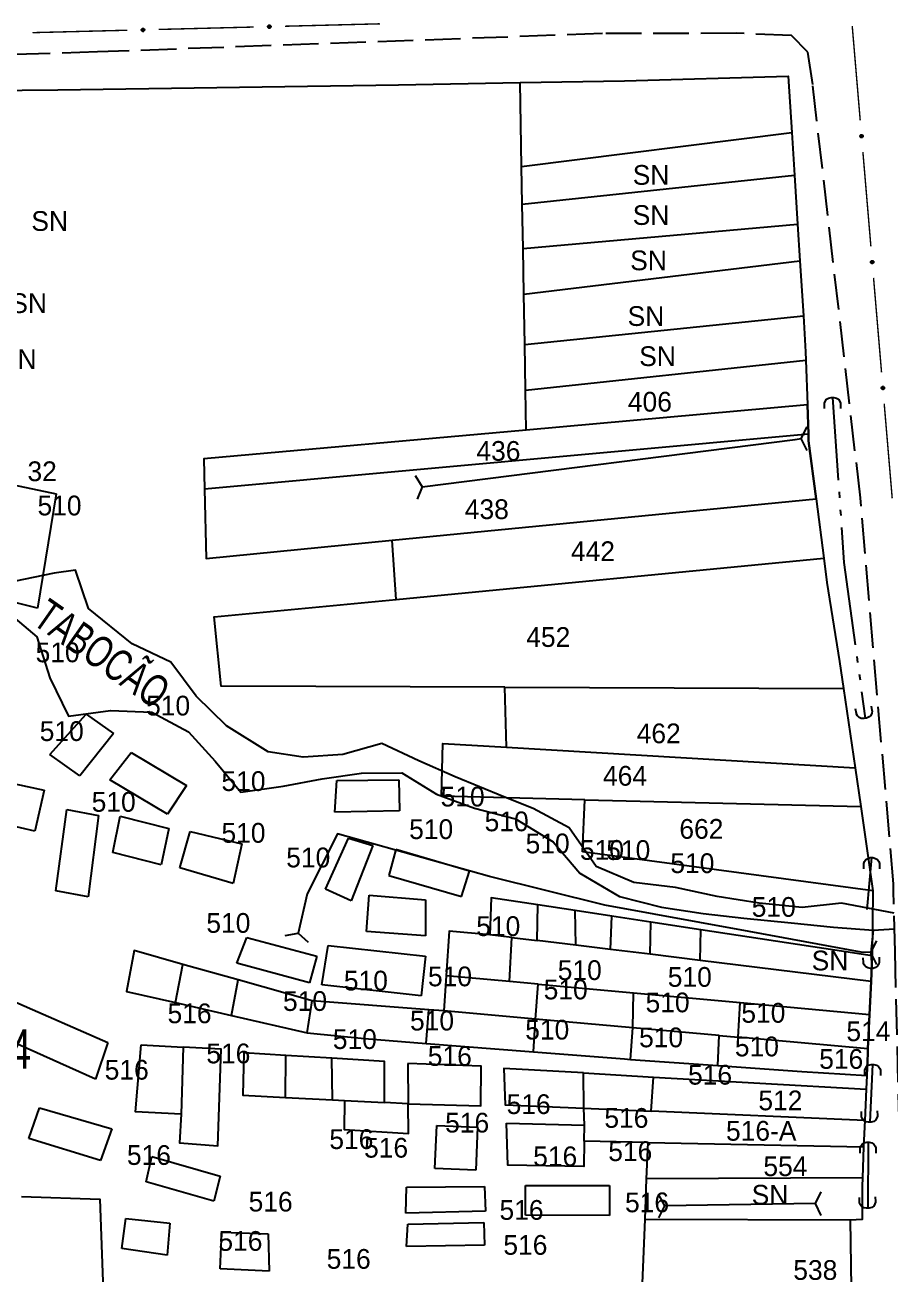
# Model space of a CAD drawing. Extents: x 201053 to 202535, y 4855063 to 4857394.
# Drawn here: x 202170.2 to 202279.7, y 4856809.4 to 4856967.6 of the extents above; entities that cross this region are included whole.
import ezdxf
from ezdxf.enums import TextEntityAlignment as Align

# ---------------------------------------------------------------- set-up
doc = ezdxf.new("R2010")
doc.units = 0
doc.header["$LTSCALE"] = 1.5
doc.header["$MEASUREMENT"] = 0
doc.linetypes.add('TRACO_05', pattern=[11, 7, -1, 0.5, -1, 0.5, -1])
doc.linetypes.add('TRACO_11', pattern=[8, 3, -1, 3, -1])
for name, color, linetype in [('CD_MALHA_LOTES', 7, 'CONTINUOUS'), ('CD_TXT_QUADRA', 2, 'CONTINUOUS'), ('HD-CURSO-PERENE', 170, 'CONTINUOUS'), ('HD-TXT-PERENE', 170, 'CONTINUOUS'), ('HD-VALAS-DRENOS', 170, 'CONTINUOUS'), ('RU-QUADRA', 210, 'CONTINUOUS'), ('SV-BUEIRO-VALA', 7, 'CONTINUOUS'), ('SV-EIXO-RUA-PAV', 20, 'CONTINUOUS'), ('SV-ESTIVAS', 7, 'CONTINUOUS'), ('SV-RUA-PAVIM', 7, 'CONTINUOUS'), ('Th_NmrPort', 7, 'CONTINUOUS')]:
    doc.layers.add(name, color=color, linetype=linetype)
doc.styles.add('ARIAL', font='ARIAL.SHX')

# ---------------------------------------------------------------- blocks, each defined once
blk = doc.blocks.new('COD045', base_point=(201923.83, 4856791.15))
at = {"layer": 'SV-ESTIVAS'}
blk.add_lwpolyline([(201924.578538, 4856789.652924), (201923.83, 4856791.15), (201924.578538, 4856792.652924)], dxfattribs=at)
blk = doc.blocks.new('COD120', base_point=(202246.23, 4857300.32))
at = {"layer": 'SV-BUEIRO-VALA'}
blk.add_lwpolyline([(202245.23, 4857298.92), (202245.23, 4857299.503333), (202245.23, 4857299.590833), (202245.313333, 4857299.824167), (202245.48, 4857300.086667), (202245.73, 4857300.2325), (202246.063333, 4857300.32), (202246.396667, 4857300.32), (202246.73, 4857300.2325), (202246.98, 4857300.086667), (202247.146667, 4857299.824167), (202247.23, 4857299.590833), (202247.23, 4857299.503333), (202247.23, 4857298.92)], dxfattribs=at)

msp = doc.modelspace()

# ---------------------------------------------------------------- linework, layer by layer
at = {"layer": 'CD_MALHA_LOTES', "linetype": 'Continuous', "flags": 128}
for points in [[(202232.85, 4856960.33), (202246.08, 4856960.57), (202266.82, 4856961.15), (202267.27, 4856954)], [(202233.04, 4856949.71), (202232.85, 4856960.33)], [(202233.04, 4856949.71), (202267.27, 4856954)], [(202267.27, 4856954), (202267.61, 4856948.61)], [(202233.13, 4856944.95), (202233.04, 4856949.71)], [(202233.13, 4856944.95), (202267.61, 4856948.61)], [(202267.61, 4856948.61), (202268, 4856942.39)], [(202233.23, 4856939.32), (202233.13, 4856944.95)], [(202233.23, 4856939.32), (202268, 4856942.39)], [(202268, 4856942.39), (202268.29, 4856937.78)], [(202233.33, 4856933.53), (202233.23, 4856939.32)], [(202233.33, 4856933.53), (202268.29, 4856937.78)], [(202268.29, 4856937.78), (202268.73, 4856930.82)], [(202233.45, 4856927.16), (202233.33, 4856933.53)], [(202233.45, 4856927.16), (202268.73, 4856930.82)], [(202268.73, 4856930.82), (202269.02, 4856926.25), (202269.05, 4856925.2)], [(202233.55, 4856921.37), (202233.45, 4856927.16)], [(202233.55, 4856921.37), (202269.05, 4856925.2)], [(202269.05, 4856925.2), (202269.25, 4856919.52)], [(202233.64, 4856916.34), (202233.55, 4856921.37)], [(202269.25, 4856919.52), (202233.64, 4856916.34)], [(202269.38, 4856915.81), (202269.25, 4856919.52)], [(202233.64, 4856916.34), (202192.8, 4856912.7), (202192.89, 4856908.85)], [(202269.38, 4856915.81), (202192.89, 4856908.85)], [(202270.34, 4856907.65), (202269.4, 4856914.97), (202269.38, 4856915.81)], [(202167.9, 4856909.59), (202174.11, 4856908.26)], [(202174.11, 4856908.26), (202171.74, 4856893.78)], [(202192.89, 4856908.85), (202193.1, 4856900.09), (202216.67, 4856902.4)], [(202216.67, 4856902.4), (202270.34, 4856907.65)], [(202270.34, 4856907.65), (202271.31, 4856900.1)], [(202217.18, 4856894.89), (202216.67, 4856902.4)], [(202217.18, 4856894.89), (202271.31, 4856900.1)], [(202271.31, 4856900.1), (202271.7, 4856897.02), (202273.32, 4856887.02), (202273.81, 4856883.63)], [(202171.74, 4856893.78), (202165.83, 4856895.26)], [(202230.92, 4856883.79), (202195.02, 4856883.92), (202194.13, 4856892.67), (202217.18, 4856894.89)], [(202230.92, 4856883.79), (202273.81, 4856883.63)], [(202231.16, 4856876.18), (202230.92, 4856883.79)], [(202273.81, 4856883.63), (202275.29, 4856873.57)], [(202173.32, 4856875.28), (202177.92, 4856880.38)], [(202177.92, 4856880.38), (202181.38, 4856877.91)], [(202181.38, 4856877.91), (202177.1, 4856872.56)], [(202241.05, 4856869.53), (202222.91, 4856869.98), (202223.06, 4856876.66), (202231.16, 4856876.18)], [(202177.1, 4856872.56), (202173.32, 4856875.28)], [(202180.89, 4856872.07), (202183.6, 4856875.52)], [(202183.6, 4856875.52), (202190.6, 4856871.33)], [(202231.16, 4856876.18), (202275.29, 4856873.57)], [(202275.29, 4856873.57), (202276.01, 4856868.67)], [(202167.31, 4856871.9), (202172.57, 4856870.75)], [(202188.21, 4856867.7), (202180.89, 4856872.07)], [(202209.41, 4856867.97), (202209.64, 4856871.98)], [(202209.64, 4856871.98), (202217.51, 4856872.06)], [(202217.51, 4856872.06), (202217.59, 4856868.13)], [(202172.57, 4856870.75), (202171.42, 4856865.56)], [(202190.6, 4856871.33), (202188.21, 4856867.7)], [(202240.77, 4856862.95), (202241.05, 4856869.53)], [(202241.05, 4856869.53), (202276.01, 4856868.67)], [(202276.01, 4856868.67), (202276.75, 4856863.64), (202277.52, 4856857.98)], [(202174.06, 4856857.99), (202175.46, 4856868.28)], [(202175.46, 4856868.28), (202179.49, 4856867.54)], [(202179.49, 4856867.54), (202178.17, 4856857.25)], [(202181.3, 4856862.85), (202182.2, 4856867.46)], [(202182.2, 4856867.46), (202188.38, 4856865.89)], [(202217.59, 4856868.13), (202209.41, 4856867.97)], [(202171.42, 4856865.56), (202165.91, 4856866.8)], [(202188.38, 4856865.89), (202187.39, 4856861.28)], [(202189.75, 4856860.89), (202191.08, 4856865.53)], [(202191.08, 4856865.53), (202197.61, 4856863.96)], [(202197.61, 4856863.96), (202196.51, 4856858.93)], [(202208.23, 4856858.22), (202211.14, 4856864.67)], [(202211.14, 4856864.67), (202214.2, 4856863.72)], [(202187.39, 4856861.28), (202181.3, 4856862.85)], [(202214.2, 4856863.72), (202211.45, 4856856.72)], [(202217.11, 4856863.25), (202216.25, 4856859.95)], [(202226.47, 4856860.5), (202217.11, 4856863.25)], [(202277.52, 4856857.98), (202240.77, 4856862.95)], [(202196.51, 4856858.93), (202189.75, 4856860.89)], [(202216.25, 4856859.95), (202225.45, 4856857.28)], [(202225.45, 4856857.28), (202226.47, 4856860.5)], [(202178.17, 4856857.25), (202174.06, 4856857.99)], [(202211.45, 4856856.72), (202208.23, 4856858.22)], [(202213.42, 4856852.87), (202213.73, 4856857.43)], [(202213.73, 4856857.43), (202220.89, 4856856.88)], [(202220.89, 4856856.88), (202220.89, 4856852.32)], [(202235.12, 4856856.22), (202229.18, 4856857.12), (202229.01, 4856852.44)], [(202235.04, 4856851.7), (202235.12, 4856856.22)], [(202239.84, 4856855.49), (202235.12, 4856856.22)], [(202244.49, 4856854.79), (202239.84, 4856855.49)], [(202239.9, 4856851.11), (202239.84, 4856855.49)], [(202244.31, 4856850.57), (202244.49, 4856854.79)], [(202249.41, 4856854.04), (202244.49, 4856854.79)], [(202220.89, 4856852.32), (202213.42, 4856852.87)], [(202229.01, 4856852.44), (202223.86, 4856852.91), (202223.48, 4856847.24)], [(202249.32, 4856849.96), (202249.41, 4856854.04)], [(202255.77, 4856853.07), (202249.41, 4856854.04)], [(202255.66, 4856849.18), (202255.77, 4856853.07)], [(202277.46, 4856849.76), (202255.77, 4856853.07)], [(202196.98, 4856848.86), (202198.24, 4856852.08)], [(202198.24, 4856852.08), (202207.13, 4856849.73)], [(202231.83, 4856852.09), (202229.01, 4856852.44)], [(202231.52, 4856846.51), (202231.83, 4856852.09)], [(202231.83, 4856852.09), (202235.04, 4856851.7)], [(202239.9, 4856851.11), (202235.04, 4856851.7)], [(202244.31, 4856850.57), (202239.9, 4856851.11)], [(202190.17, 4856848.69), (202183.99, 4856850.43), (202183.02, 4856845.26), (202189.22, 4856843.84)], [(202207.13, 4856849.73), (202206.18, 4856846.34)], [(202207.75, 4856846.11), (202208.54, 4856851.06)], [(202208.54, 4856851.06), (202220.89, 4856849.73)], [(202220.89, 4856849.73), (202220.34, 4856844.69)], [(202249.32, 4856849.96), (202244.31, 4856850.57)], [(202255.66, 4856849.18), (202249.32, 4856849.96)], [(202277.31, 4856846.54), (202277.46, 4856849.76)], [(202189.22, 4856843.84), (202190.17, 4856848.69)], [(202197.15, 4856846.72), (202190.17, 4856848.69)], [(202206.18, 4856846.34), (202196.98, 4856848.86)], [(202277.31, 4856846.54), (202255.66, 4856849.18)], [(202196.33, 4856842.22), (202197.15, 4856846.72)], [(202206.53, 4856844.08), (202197.15, 4856846.72)], [(202223.48, 4856847.24), (202223.19, 4856842.81)], [(202231.52, 4856846.51), (202223.48, 4856847.24)], [(202235.14, 4856846.18), (202231.52, 4856846.51)], [(202277.11, 4856842.36), (202277.31, 4856846.54)], [(202220.34, 4856844.69), (202207.75, 4856846.11)], [(202234.8, 4856841.77), (202235.14, 4856846.18)], [(202235.14, 4856846.18), (202247.21, 4856845.08)], [(202247.12, 4856840.67), (202247.21, 4856845.08)], [(202247.21, 4856845.08), (202260.71, 4856843.85)], [(202168.71, 4856844.04), (202180.66, 4856838.79)], [(202189.22, 4856843.84), (202196.33, 4856842.22)], [(202205.88, 4856840.04), (202206.53, 4856844.08)], [(202221.3, 4856842.95), (202206.53, 4856844.08)], [(202260.46, 4856839.47), (202260.71, 4856843.85)], [(202260.71, 4856843.85), (202277.11, 4856842.36)], [(202196.33, 4856842.22), (202205.88, 4856840.04)], [(202220.96, 4856838.69), (202221.3, 4856842.95)], [(202223.19, 4856842.81), (202221.3, 4856842.95)], [(202234.8, 4856841.77), (202223.19, 4856842.81)], [(202234.56, 4856837.62), (202234.8, 4856841.77)], [(202247.12, 4856840.67), (202234.8, 4856841.77)], [(202276.9, 4856838), (202277.11, 4856842.36)], [(202205.88, 4856840.04), (202213.16, 4856839.3), (202220.96, 4856838.69)], [(202246.86, 4856836.66), (202247.12, 4856840.67)], [(202258.07, 4856839.69), (202247.12, 4856840.67)], [(202179.11, 4856834.15), (202167.16, 4856839.51)], [(202180.66, 4856838.79), (202179.11, 4856834.15)], [(202189.94, 4856829.72), (202184.16, 4856830.03), (202184.89, 4856838.48)], [(202184.89, 4856838.48), (202190.21, 4856838.21)], [(202220.96, 4856838.69), (202234.56, 4856837.62)], [(202257.92, 4856835.88), (202258.07, 4856839.69)], [(202258.07, 4856839.69), (202260.46, 4856839.47)], [(202276.9, 4856838), (202260.46, 4856839.47)], [(202189.94, 4856829.72), (202189.73, 4856826.11), (202194.57, 4856825.7), (202194.99, 4856837.96), (202190.21, 4856838.21)], [(202190.21, 4856838.21), (202189.94, 4856829.72)], [(202203.18, 4856837.16), (202197.89, 4856837.48), (202197.73, 4856832.13), (202203.16, 4856831.84)], [(202203.16, 4856831.84), (202203.18, 4856837.16)], [(202209.02, 4856836.8), (202203.18, 4856837.16)], [(202234.56, 4856837.62), (202246.1, 4856836.72), (202246.86, 4856836.66)], [(202276.76, 4856834.6), (202276.88, 4856837.41), (202276.9, 4856838)], [(202215.67, 4856831.19), (202215.67, 4856836.39), (202209.02, 4856836.8)], [(202209.09, 4856831.53), (202209.02, 4856836.8)], [(202218.68, 4856831.03), (202227.89, 4856830.77), (202227.94, 4856835.82), (202218.63, 4856836.13)], [(202218.63, 4856836.13), (202218.68, 4856831.03)], [(202240.9, 4856834.94), (202230.81, 4856835.52), (202230.99, 4856830.91), (202240.92, 4856830.48)], [(202246.86, 4856836.66), (202257.92, 4856835.88)], [(202257.92, 4856835.88), (202268.56, 4856835.12), (202276.76, 4856834.6)], [(202240.9, 4856834.94), (202249.76, 4856834.42)], [(202240.92, 4856830.48), (202240.9, 4856834.94)], [(202249.45, 4856830.11), (202249.76, 4856834.42)], [(202249.76, 4856834.42), (202276.68, 4856832.87)], [(202276.68, 4856832.87), (202276.52, 4856828.93)], [(202170.66, 4856826.63), (202172, 4856830.54)], [(202172, 4856830.54), (202181.18, 4856827.86)], [(202203.16, 4856831.84), (202209.09, 4856831.53)], [(202209.09, 4856831.53), (202210.63, 4856831.45)], [(202210.63, 4856831.45), (202210.57, 4856827.76), (202218.74, 4856827.29), (202218.68, 4856831.03)], [(202210.63, 4856831.45), (202215.67, 4856831.19)], [(202218.68, 4856831.03), (202215.67, 4856831.19)], [(202240.92, 4856830.48), (202249.45, 4856830.11)], [(202241.01, 4856828.34), (202240.92, 4856830.48)], [(202276.52, 4856828.93), (202249.45, 4856830.11)], [(202276.52, 4856828.93), (202276.37, 4856825.6)], [(202181.18, 4856827.86), (202179.73, 4856823.84)], [(202222.08, 4856822.83), (202222.33, 4856828.28)], [(202222.33, 4856828.28), (202227.46, 4856828.09)], [(202227.46, 4856828.09), (202227.27, 4856822.64)], [(202231.13, 4856828.59), (202241.01, 4856828.34)], [(202240.99, 4856826.31), (202240.95, 4856823.08), (202231.32, 4856823.27), (202231.13, 4856828.59)], [(202240.99, 4856826.31), (202241.01, 4856828.34)], [(202179.73, 4856823.84), (202170.66, 4856826.63)], [(202249.06, 4856826.15), (202240.99, 4856826.31)], [(202248.88, 4856821.53), (202249.06, 4856826.15)], [(202249.06, 4856826.15), (202276.37, 4856825.6)], [(202185.5, 4856821.16), (202186.23, 4856824.36)], [(202186.23, 4856824.36), (202194.88, 4856821.89)], [(202276.37, 4856825.6), (202276.21, 4856821.68)], [(202227.27, 4856822.64), (202222.08, 4856822.83)], [(202194.06, 4856818.69), (202185.5, 4856821.16)], [(202194.88, 4856821.89), (202194.06, 4856818.69)], [(202248.68, 4856816.38), (202248.88, 4856821.53)], [(202276.21, 4856821.68), (202248.88, 4856821.53)], [(202276.21, 4856821.68), (202276.16, 4856820.62), (202276.16, 4856816.38), (202274.68, 4856816.32)], [(202218.4, 4856817.19), (202218.47, 4856820.49)], [(202218.47, 4856820.49), (202228.35, 4856820.55)], [(202228.35, 4856820.55), (202228.47, 4856817.45)], [(202233.54, 4856820.68), (202244.18, 4856820.68)], [(202233.54, 4856816.94), (202233.54, 4856820.68)], [(202244.18, 4856820.68), (202244.18, 4856816.88)], [(202169.71, 4856819.28), (202179.64, 4856818.98), (202180.35, 4856799.24)], [(202182.41, 4856812.71), (202182.93, 4856816.53)], [(202182.93, 4856816.53), (202188.49, 4856815.91)], [(202228.47, 4856817.45), (202218.4, 4856817.19)], [(202244.18, 4856816.88), (202233.54, 4856816.94)], [(202248, 4856799.22), (202248.68, 4856816.38)], [(202274.68, 4856816.32), (202248.68, 4856816.38)], [(202274.68, 4856816.32), (202274.93, 4856799.21)], [(202188.49, 4856815.91), (202188.18, 4856811.89)], [(202194.88, 4856810.14), (202195.09, 4856814.77)], [(202195.09, 4856814.77), (202200.96, 4856814.57)], [(202218.47, 4856812.95), (202218.66, 4856815.8)], [(202218.66, 4856815.8), (202228.28, 4856815.99)], [(202228.28, 4856815.99), (202228.35, 4856813.14)], [(202200.96, 4856814.57), (202201.07, 4856809.83)], [(202228.35, 4856813.14), (202218.47, 4856812.95)], [(202188.18, 4856811.89), (202182.41, 4856812.71)], [(202201.07, 4856809.83), (202194.88, 4856810.14)]]:
    msp.add_lwpolyline(points, dxfattribs=at)
at = {"layer": 'HD-CURSO-PERENE', "linetype": 'Continuous'}
for points in [[(202280.23, 4856855.16, 2.08), (202273.58, 4856856.44, 2.08), (202268.57, 4856855.88, 2.08), (202263.15, 4856856.44, 2.08), (202257.81, 4856857.3, 2.08), (202252.54, 4856858.44, 2.08), (202247.26, 4856859.06, 2.08), (202242.48, 4856861.08, 2.08), (202239.09, 4856865.99, 2.08), (202234.53, 4856868.41, 2.08), (202230.81, 4856869.92, 2.08), (202224.62, 4856872.42, 2.08), (202220.04, 4856874.47, 2.08), (202215.34, 4856876.64, 2.08), (202210.41, 4856875.24, 2.08), (202205.4, 4856874.91, 2.08), (202200.97, 4856875.59, 2.08), (202195.7, 4856878.9, 2.08), (202191.85, 4856882.63, 2.08), (202188.64, 4856886.96, 2.08), (202183.75, 4856889.28, 2.08), (202178.19, 4856893.74, 2.08), (202176.56, 4856898.62, 2.08), (202173.85, 4856898.22, 2.08), (202168.74, 4856897.15, 2.08)], [(202167.03, 4856894.09, 2.08), (202171.68, 4856890.16, 2.08), (202173.31, 4856884.95, 2.08), (202175.68, 4856880.12, 2.08), (202181, 4856880.83, 2.08), (202186.21, 4856880.64, 2.08), (202190.85, 4856878.12, 2.08), (202194.23, 4856874.43, 2.08), (202197.5, 4856870.49, 2.08), (202202.85, 4856871.27, 2.08), (202207.81, 4856872.19, 2.08), (202212.78, 4856872.91, 2.08), (202217.89, 4856872.94, 2.08), (202222.29, 4856870.22, 2.08), (202227.08, 4856868.48, 2.08), (202232.29, 4856867.1, 2.08), (202237.05, 4856864.2, 2.08), (202240.43, 4856860.25, 2.08), (202245.47, 4856857.27, 2.08), (202250.77, 4856855.95, 2.08), (202256.04, 4856855.13, 2.08), (202261.18, 4856854.53, 2.08), (202267.18, 4856853.93, 2.08), (202272.55, 4856853.41, 2.08), (202277.59, 4856853.01, 2.08), (202280.28, 4856853.17, 2.08)]]:
    msp.add_polyline3d(points, dxfattribs=at)
at = {"layer": 'HD-VALAS-DRENOS', "linetype": 'TRACO_05'}
for points in [[(202272.43, 4856920.47, 3.47), (202273.87, 4856899.56, 3.56), (202276.58, 4856879.84, 3.09)], [(202277.38, 4856862.2, 2.67), (202276.78, 4856855.65, 2.23)], [(202277.59, 4856853.01, 3.19), (202277.29, 4856850.17, 3.19), (202277.39, 4856848.17, 3.18)], [(202277.5, 4856836.01, 2.93), (202277.15, 4856828.7, 2.96)], [(202276.92, 4856826.17, 2.97), (202276.9, 4856817.81, 2.98)]]:
    msp.add_polyline3d(points, dxfattribs=at)
at = {"layer": 'RU-QUADRA', "linetype": 'Continuous', "flags": 128}
msp.add_lwpolyline([(202165.24, 4856959.34), (202174.31, 4856959.41), (202217.46, 4856960.05), (202232.85, 4856960.33), (202246.08, 4856960.57), (202266.82, 4856961.15), (202267.27, 4856954), (202267.61, 4856948.61), (202268, 4856942.39), (202268.29, 4856937.78), (202268.73, 4856930.82), (202269.02, 4856926.25), (202269.05, 4856925.2), (202269.25, 4856919.52), (202269.38, 4856915.81), (202269.4, 4856914.97), (202270.34, 4856907.65), (202271.31, 4856900.1), (202271.7, 4856897.02), (202273.32, 4856887.02), (202273.81, 4856883.63), (202275.29, 4856873.57), (202276.01, 4856868.67), (202276.75, 4856863.64), (202277.52, 4856857.98), (202277.46, 4856849.76), (202277.31, 4856846.54), (202277.11, 4856842.36), (202276.9, 4856838), (202276.88, 4856837.41), (202276.76, 4856834.6), (202276.68, 4856832.87), (202276.52, 4856828.93), (202276.37, 4856825.6), (202276.21, 4856821.68), (202276.16, 4856820.62), (202276.16, 4856816.38), (202274.68, 4856816.32), (202274.93, 4856799.21)], dxfattribs=at)
at = {"layer": 'SV-EIXO-RUA-PAV', "const_width": 0.18}
for points in [[(202171.112693, 4856966.65646), (202183.108822, 4856966.961237)], [(202187.107531, 4856967.062829), (202199.10366, 4856967.367606)], [(202203.10237, 4856967.469198), (202215.098499, 4856967.773975)], [(202274.921785, 4856967.497572), (202275.934333, 4856955.540367)], [(202276.271849, 4856951.554632), (202277.284397, 4856939.597427)], [(202277.621913, 4856935.611692), (202278.634461, 4856923.654488)], [(202278.971978, 4856919.668753), (202279.984526, 4856907.711548)]]:
    msp.add_lwpolyline(points, dxfattribs=at)
at = {"layer": 'SV-EIXO-RUA-PAV'}
for points in [[(202184.961747, 4856967.118429), (202184.994935, 4856967.154353), (202185.030805, 4856967.178442), (202185.066505, 4856967.189923), (202185.100697, 4856967.191842), (202185.135898, 4856967.189865), (202185.170949, 4856967.180042), (202185.207437, 4856967.160523), (202185.243708, 4856967.127483), (202185.265969, 4856967.089116), (202185.279097, 4856967.054718), (202185.283151, 4856967.01918), (202185.280658, 4856966.985016), (202185.26925, 4856966.948944), (202185.249108, 4856966.912161), (202185.215003, 4856966.876493), (202185.179675, 4856966.853118), (202185.144853, 4856966.842921), (202185.109099, 4856966.839071), (202185.073185, 4856966.84152), (202185.038834, 4856966.851361), (202185.001836, 4856966.871708), (202184.967078, 4856966.905836), (202184.943362, 4856966.940805), (202184.932678, 4856966.975475), (202184.929681, 4856967.01076), (202184.931234, 4856967.046091), (202184.939641, 4856967.081736), (202184.961747, 4856967.118429)], [(202200.956585, 4856967.524798), (202200.989774, 4856967.560722), (202201.025643, 4856967.584811), (202201.061343, 4856967.596292), (202201.095536, 4856967.598211), (202201.130737, 4856967.596234), (202201.165788, 4856967.586411), (202201.202275, 4856967.566891), (202201.238546, 4856967.533852), (202201.260808, 4856967.495485), (202201.273936, 4856967.461087), (202201.27799, 4856967.425549), (202201.275497, 4856967.391385), (202201.264089, 4856967.355313), (202201.243947, 4856967.31853), (202201.209842, 4856967.282862), (202201.174514, 4856967.259487), (202201.139692, 4856967.24929), (202201.103938, 4856967.24544), (202201.068024, 4856967.247889), (202201.033673, 4856967.25773), (202200.996674, 4856967.278076), (202200.961916, 4856967.312205), (202200.938201, 4856967.347174), (202200.927517, 4856967.381843), (202200.924519, 4856967.417129), (202200.926073, 4856967.45246), (202200.93448, 4856967.488105), (202200.956585, 4856967.524798)], [(202276.200655, 4856953.699956), (202276.238477, 4856953.668947), (202276.264641, 4856953.634562), (202276.27821, 4856953.599602), (202276.282144, 4856953.565583), (202276.282249, 4856953.530326), (202276.274513, 4856953.494756), (202276.257182, 4856953.45718), (202276.226342, 4856953.419022), (202276.189356, 4856953.394533), (202276.155794, 4856953.379398), (202276.120557, 4856953.373252), (202276.086305, 4856953.373724), (202276.049623, 4856953.382982), (202276.011714, 4856953.400917), (202275.974095, 4856953.432857), (202275.948675, 4856953.466743), (202275.936439, 4856953.500902), (202275.930485, 4856953.536366), (202275.930809, 4856953.572362), (202275.938604, 4856953.607234), (202275.956731, 4856953.645369), (202275.988748, 4856953.682082), (202276.022255, 4856953.707821), (202276.056234, 4856953.720533), (202276.091281, 4856953.725609), (202276.126642, 4856953.726144), (202276.162721, 4856953.719856), (202276.200655, 4856953.699956)], [(202277.55072, 4856937.757016), (202277.588541, 4856937.726007), (202277.614706, 4856937.691622), (202277.628274, 4856937.656662), (202277.632208, 4856937.622643), (202277.632314, 4856937.587386), (202277.624577, 4856937.551817), (202277.607246, 4856937.51424), (202277.576406, 4856937.476082), (202277.53942, 4856937.451594), (202277.505858, 4856937.436458), (202277.470621, 4856937.430313), (202277.436369, 4856937.430784), (202277.399687, 4856937.440042), (202277.361778, 4856937.457977), (202277.324159, 4856937.489917), (202277.298739, 4856937.523803), (202277.286503, 4856937.557962), (202277.28055, 4856937.593426), (202277.280873, 4856937.629422), (202277.288669, 4856937.664294), (202277.306796, 4856937.70243), (202277.338812, 4856937.739142), (202277.37232, 4856937.764881), (202277.406298, 4856937.777594), (202277.441345, 4856937.782669), (202277.476706, 4856937.783205), (202277.512785, 4856937.776916), (202277.55072, 4856937.757016)], [(202278.900784, 4856921.814077), (202278.938605, 4856921.783067), (202278.96477, 4856921.748683), (202278.978338, 4856921.713723), (202278.982273, 4856921.679703), (202278.982378, 4856921.644447), (202278.974642, 4856921.608877), (202278.957311, 4856921.571301), (202278.92647, 4856921.533142), (202278.889485, 4856921.508654), (202278.855922, 4856921.493518), (202278.820685, 4856921.487373), (202278.786433, 4856921.487844), (202278.749751, 4856921.497102), (202278.711843, 4856921.515038), (202278.674223, 4856921.546977), (202278.648804, 4856921.580863), (202278.636568, 4856921.615023), (202278.630614, 4856921.650487), (202278.630938, 4856921.686482), (202278.638733, 4856921.721354), (202278.65686, 4856921.75949), (202278.688876, 4856921.796202), (202278.722384, 4856921.821942), (202278.756362, 4856921.834654), (202278.791409, 4856921.839729), (202278.82677, 4856921.840265), (202278.862849, 4856921.833977), (202278.900784, 4856921.814077)]]:
    msp.add_lwpolyline(points, close=True, dxfattribs=at)
for points in [[(202184.929681, 4856967.01076), (202185.279097, 4856967.054718)], [(202184.931234, 4856967.046091), (202185.265969, 4856967.089116)], [(202184.932678, 4856966.975475), (202185.283151, 4856967.01918)], [(202184.933787, 4856966.992752), (202185.279433, 4856967.034292)], [(202184.934216, 4856967.029617), (202185.267515, 4856967.073574)], [(202184.939641, 4856967.081736), (202185.243708, 4856967.127483)], [(202184.94017, 4856967.063892), (202185.250245, 4856967.108624)], [(202184.941509, 4856966.957459), (202185.2789, 4856967.00152)], [(202184.943362, 4856966.940805), (202185.280658, 4856966.985016)], [(202184.95158, 4856967.098306), (202185.222097, 4856967.142033)], [(202184.957415, 4856966.922374), (202185.270253, 4856966.965811)], [(202184.961747, 4856967.118429), (202185.207437, 4856967.160523)], [(202184.967078, 4856966.905836), (202185.26925, 4856966.948944)], [(202184.98062, 4856967.137263), (202185.181811, 4856967.169673)], [(202184.988256, 4856966.890398), (202185.256149, 4856966.929964)], [(202184.994935, 4856967.154353), (202185.170949, 4856967.180042)], [(202185.001836, 4856966.871708), (202185.249108, 4856966.912161)], [(202185.015323, 4856967.168174), (202185.144599, 4856967.183743)], [(202185.02578, 4856966.864053), (202185.224312, 4856966.893666)], [(202185.030805, 4856967.178442), (202185.135898, 4856967.189865)], [(202185.038834, 4856966.851361), (202185.215003, 4856966.876493)], [(202185.060332, 4856966.847186), (202185.190938, 4856966.864154)], [(202185.073185, 4856966.84152), (202185.179675, 4856966.853118)], [(202200.924519, 4856967.417129), (202201.273936, 4856967.461087)], [(202200.926073, 4856967.45246), (202201.260808, 4856967.495485)], [(202200.927517, 4856967.381843), (202201.27799, 4856967.425549)], [(202200.928626, 4856967.399121), (202201.274271, 4856967.440661)], [(202200.929054, 4856967.435986), (202201.262354, 4856967.479942)], [(202200.93448, 4856967.488105), (202201.238546, 4856967.533852)], [(202200.935008, 4856967.470261), (202201.245083, 4856967.514993)], [(202200.936348, 4856967.363828), (202201.273739, 4856967.407889)], [(202200.938201, 4856967.347174), (202201.275497, 4856967.391385)], [(202200.946419, 4856967.504675), (202201.216935, 4856967.548402)], [(202200.952254, 4856967.328743), (202201.265091, 4856967.37218)], [(202200.956585, 4856967.524798), (202201.202275, 4856967.566891)], [(202200.961916, 4856967.312205), (202201.264089, 4856967.355313)], [(202200.975458, 4856967.543632), (202201.176649, 4856967.576042)], [(202200.983095, 4856967.296767), (202201.250988, 4856967.336333)], [(202200.989774, 4856967.560722), (202201.165788, 4856967.586411)], [(202200.996674, 4856967.278076), (202201.243947, 4856967.31853)], [(202201.010162, 4856967.574542), (202201.139438, 4856967.590112)], [(202201.020618, 4856967.270421), (202201.219151, 4856967.300035)], [(202201.025643, 4856967.584811), (202201.130737, 4856967.596234)], [(202201.033673, 4856967.25773), (202201.209842, 4856967.282862)], [(202201.055171, 4856967.253555), (202201.185776, 4856967.270523)], [(202201.068024, 4856967.247889), (202201.174514, 4856967.259487)], [(202275.930809, 4856953.572362), (202275.948675, 4856953.466743)], [(202275.935706, 4856953.585527), (202275.960356, 4856953.456151)], [(202275.938604, 4856953.607234), (202275.974095, 4856953.432857)], [(202275.950503, 4856953.621015), (202275.991787, 4856953.424578)], [(202275.956731, 4856953.645369), (202276.011714, 4856953.400917)], [(202275.974588, 4856953.660029), (202276.029902, 4856953.39494)], [(202275.988748, 4856953.682082), (202276.049623, 4856953.382982)], [(202276.004687, 4856953.692704), (202276.066519, 4856953.382977)], [(202276.022255, 4856953.707821), (202276.086305, 4856953.373724)], [(202276.038771, 4856953.710654), (202276.102676, 4856953.376453)], [(202276.056234, 4856953.720533), (202276.120557, 4856953.373252)], [(202276.073546, 4856953.720446), (202276.135423, 4856953.377857)], [(202276.091281, 4856953.725609), (202276.155794, 4856953.379398)], [(202276.110372, 4856953.722195), (202276.173932, 4856953.392073)], [(202276.126642, 4856953.726144), (202276.189356, 4856953.394533)], [(202276.144939, 4856953.718275), (202276.207901, 4856953.411382)], [(202276.162721, 4856953.719856), (202276.226342, 4856953.419022)], [(202276.179967, 4856953.708917), (202276.23959, 4856953.441454)], [(202276.200655, 4856953.699956), (202276.257182, 4856953.45718)], [(202276.22057, 4856953.682228), (202276.264804, 4856953.483302)], [(202276.238477, 4856953.668947), (202276.274513, 4856953.494756)], [(202276.253476, 4856953.64941), (202276.276651, 4856953.521279)], [(202276.264641, 4856953.634562), (202276.282249, 4856953.530326)], [(202277.280873, 4856937.629422), (202277.298739, 4856937.523803)], [(202277.285771, 4856937.642587), (202277.31042, 4856937.513212)], [(202277.288669, 4856937.664294), (202277.324159, 4856937.489917)], [(202277.300568, 4856937.678075), (202277.341852, 4856937.481638)], [(202277.306796, 4856937.70243), (202277.361778, 4856937.457977)], [(202277.324652, 4856937.717089), (202277.379966, 4856937.452)], [(202277.338812, 4856937.739142), (202277.399687, 4856937.440042)], [(202277.354751, 4856937.749765), (202277.416583, 4856937.440037)], [(202277.37232, 4856937.764881), (202277.436369, 4856937.430784)], [(202277.388835, 4856937.767714), (202277.45274, 4856937.433513)], [(202277.406298, 4856937.777594), (202277.470621, 4856937.430313)], [(202277.423611, 4856937.777506), (202277.485487, 4856937.434917)], [(202277.441345, 4856937.782669), (202277.505858, 4856937.436458)], [(202277.460437, 4856937.779255), (202277.523996, 4856937.449133)], [(202277.476706, 4856937.783205), (202277.53942, 4856937.451594)], [(202277.495004, 4856937.775335), (202277.557966, 4856937.468443)], [(202277.512785, 4856937.776916), (202277.576406, 4856937.476082)], [(202277.530031, 4856937.765977), (202277.589654, 4856937.498514)], [(202277.55072, 4856937.757016), (202277.607246, 4856937.51424)], [(202277.570635, 4856937.739288), (202277.614868, 4856937.540362)], [(202277.588541, 4856937.726007), (202277.624577, 4856937.551817)], [(202277.603541, 4856937.70647), (202277.626716, 4856937.578339)], [(202277.614706, 4856937.691622), (202277.632314, 4856937.587386)], [(202278.630938, 4856921.686482), (202278.648804, 4856921.580863)], [(202278.635835, 4856921.699648), (202278.660485, 4856921.570272)], [(202278.638733, 4856921.721354), (202278.674223, 4856921.546977)], [(202278.650632, 4856921.735136), (202278.691916, 4856921.538698)], [(202278.65686, 4856921.75949), (202278.711843, 4856921.515038)], [(202278.674716, 4856921.774149), (202278.73003, 4856921.50906)], [(202278.688876, 4856921.796202), (202278.749751, 4856921.497102)], [(202278.704815, 4856921.806825), (202278.766648, 4856921.497098)], [(202278.722384, 4856921.821942), (202278.786433, 4856921.487844)], [(202278.7389, 4856921.824775), (202278.802805, 4856921.490574)], [(202278.756362, 4856921.834654), (202278.820685, 4856921.487373)], [(202278.773675, 4856921.834567), (202278.835552, 4856921.491977)], [(202278.791409, 4856921.839729), (202278.855922, 4856921.493518)], [(202278.810501, 4856921.836316), (202278.874061, 4856921.506193)], [(202278.82677, 4856921.840265), (202278.889485, 4856921.508654)], [(202278.845068, 4856921.832396), (202278.90803, 4856921.525503)], [(202278.862849, 4856921.833977), (202278.92647, 4856921.533142)], [(202278.880096, 4856921.823037), (202278.939719, 4856921.555574)], [(202278.900784, 4856921.814077), (202278.957311, 4856921.571301)], [(202278.920699, 4856921.796349), (202278.964932, 4856921.597422)], [(202278.938605, 4856921.783067), (202278.974642, 4856921.608877)], [(202278.953605, 4856921.763531), (202278.97678, 4856921.6354)], [(202278.96477, 4856921.748683), (202278.982378, 4856921.644447)]]:
    msp.add_lwpolyline(points, dxfattribs=at)
at = {"layer": 'SV-ESTIVAS', "linetype": 'Continuous'}
for points in [[(202220.46, 4856909.15, 2.55), (202267.69, 4856915.16, 2.55), (202268.47, 4856915.25, 3.13)], [(202277.29, 4856850.17, 3.43), (202276.07, 4856850.25, 3.43), (202261.89, 4856852.84, 3.43), (202243.61, 4856856.19, 3.43), (202228.99, 4856859.83, 3.35), (202209.74, 4856865.23, 3.27), (202205.89, 4856857.64, 3.27), (202204.77, 4856852.64, 3.27)], [(202270.26, 4856818.4, 3.36), (202251.13, 4856818.11, 3.37)]]:
    msp.add_polyline3d(points, dxfattribs=at)
at = {"layer": 'SV-RUA-PAVIM', "linetype": 'TRACO_11'}
msp.add_polyline3d([(202159.05, 4856728.96, 4.68), (202174.42, 4856729.72, 3.58), (202233.18, 4856733.29, 3.35), (202280.33, 4856738.97, 3.37), (202282.91, 4856741.24, 3.18), (202283.91, 4856743.76, 3.18), (202282.95, 4856769.24, 3.3), (202281.34, 4856809.78, 2.95), (202280.35, 4856850.33, 3.13), (202280.16, 4856857.98, 3.13), (202280.14, 4856858.87, 3.13), (202275.96, 4856907.75, 3.45), (202269.92, 4856960.08, 4.81), (202269.28, 4856964.18, 4.8), (202267.23, 4856966.29, 4.7), (202260.23, 4856966.57, 4.63), (202243.31, 4856966.54, 3.8), (202179.35, 4856964.21, 3.06), (202129.78, 4856962.76, 2.97)], dxfattribs=at)

# ---------------------------------------------------------------- block references
at = {"layer": 'SV-BUEIRO-VALA'}
for p in [(202272.43, 4856920.47, 3.58), (202277.38, 4856862.2, 3.58), (202277.5, 4856836.01, 3.58), (202276.92, 4856826.17, 3.58)]:
    msp.add_blockref('COD120', p, dxfattribs=at)
for p, rotation in [((202276.58, 4856879.84, 3.58), 190), ((202277.39, 4856848.17, 3.58), 183), ((202277.15, 4856828.7, 3.58), 183), ((202276.9, 4856817.81, 3.58), 183)]:
    msp.add_blockref('COD120', p, dxfattribs=dict(at, rotation=rotation))
at = {"layer": 'SV-ESTIVAS'}
for p in [(202268.47, 4856915.25, 3.13), (202277.29, 4856850.17, 3.19), (202270.26, 4856818.4, 3.36)]:
    msp.add_blockref('COD045', p, dxfattribs=at)
for p, rotation in [((202220.46, 4856909.15, 3.13), 185), ((202204.77, 4856852.64, 3.19), 254.0000000000001), ((202251.13, 4856818.11, 3.36), 181)]:
    msp.add_blockref('COD045', p, dxfattribs=dict(at, rotation=rotation))

# ---------------------------------------------------------------- texts
at = {"layer": 'CD_TXT_QUADRA', "style": 'ARIAL', "width": 0.7}
msp.add_text('318812274', height=5, dxfattribs=at).set_placement((202146.47, 4856835.47))
at = {"layer": 'HD-TXT-PERENE', "style": 'ARIAL', "width": 0.7}
msp.add_text('TABOCÃO', height=4, rotation=325, dxfattribs=at).set_placement((202170.94, 4856891.89))
at = {"layer": 'Th_NmrPort', "color": 1}
for s, p in [('SN', (202247.124146, 4856948.643061)), ('SN', (202247.124146, 4856943.563061)), ('SN', (202170.964398, 4856942.806777)), ('SN', (202246.804146, 4856937.823061)), ('SN', (202168.298133, 4856932.405618)), ('SN', (202246.474146, 4856930.773061)), ('SN', (202166.986496, 4856925.316867)), ('SN', (202247.944146, 4856925.693061)), ('406', (202246.507047, 4856919.927045)), ('436', (202227.327047, 4856913.697045)), ('32', (202170.47495, 4856911.120945)), ('510', (202171.746945, 4856906.785287)), ('438', (202225.857047, 4856906.317045)), ('442', (202239.297047, 4856900.997045)), ('452', (202233.640116, 4856890.133044)), ('510', (202171.506626, 4856888.18977)), ('510', (202185.49586, 4856881.451333)), ('510', (202172.027312, 4856878.22069)), ('462', (202247.6263, 4856877.934367)), ('464', (202243.360999, 4856872.563054)), ('510', (202195.043333, 4856871.89)), ('510', (202178.606191, 4856869.262599)), ('510', (202222.796667, 4856869.93)), ('510', (202218.808151, 4856865.806619)), ('510', (202228.366706, 4856866.79115)), ('662', (202253.030999, 4856865.843054)), ('510', (202195.043333, 4856865.34)), ('510', (202233.556299, 4856863.997519)), ('510', (202240.436299, 4856863.177519)), ('510', (202243.770259, 4856863.159934)), ('510', (202203.243333, 4856862.22)), ('510', (202251.88718, 4856861.498049)), ('510', (202262.192487, 4856855.961365)), ('510', (202193.128035, 4856853.934903)), ('510', (202227.306496, 4856853.526867)), ('SN', (202269.785155, 4856849.176053)), ('510', (202210.539973, 4856846.632556)), ('510', (202221.195287, 4856847.163055)), ('510', (202237.626496, 4856847.956867)), ('510', (202251.561392, 4856847.098174)), ('510', (202235.847047, 4856845.507045)), ('510', (202202.835287, 4856844.043055)), ('510', (202248.75, 4856843.87)), ('516', (202188.214382, 4856842.488133)), ('510', (202260.88, 4856842.55)), ('510', (202218.92, 4856841.57)), ('510', (202233.51, 4856840.42)), ('510', (202209.145821, 4856839.223693)), ('510', (202247.93, 4856839.44)), ('514', (202274.181392, 4856840.218174)), ('516', (202193.124382, 4856837.408133)), ('510', (202260.06, 4856838.29)), ('516', (202221.169022, 4856837.084469)), ('516', (202270.7363, 4856836.714367)), ('516', (202180.255027, 4856835.345473)), ('516', (202254.128638, 4856834.712892)), ('516', (202231.154872, 4856830.988047)), ('512', (202263.0363, 4856831.464367)), ('516', (202243.532168, 4856829.245804)), ('516', (202223.368133, 4856828.645618)), ('516', (202208.703777, 4856826.557582)), ('516-A', (202258.9363, 4856827.614367)), ('516', (202183.071546, 4856824.547961)), ('516', (202213.102584, 4856825.467421)), ('516', (202244.028133, 4856825.035618)), ('516', (202234.518133, 4856824.385618)), ('554', (202263.67, 4856823.13)), ('516', (202198.481546, 4856818.647961)), ('516', (202246.150999, 4856818.553054)), ('SN', (202262.19, 4856819.52)), ('516', (202230.251392, 4856817.598174)), ('516', (202194.655309, 4856813.669324)), ('516', (202230.741392, 4856813.168174)), ('516', (202208.366496, 4856811.396867)), ('538', (202267.46, 4856809.99))]:
    msp.add_text(s, height=2.5, dxfattribs=at).set_placement(p, align=Align.MIDDLE_LEFT)

doc.saveas('drawing.dxf')
